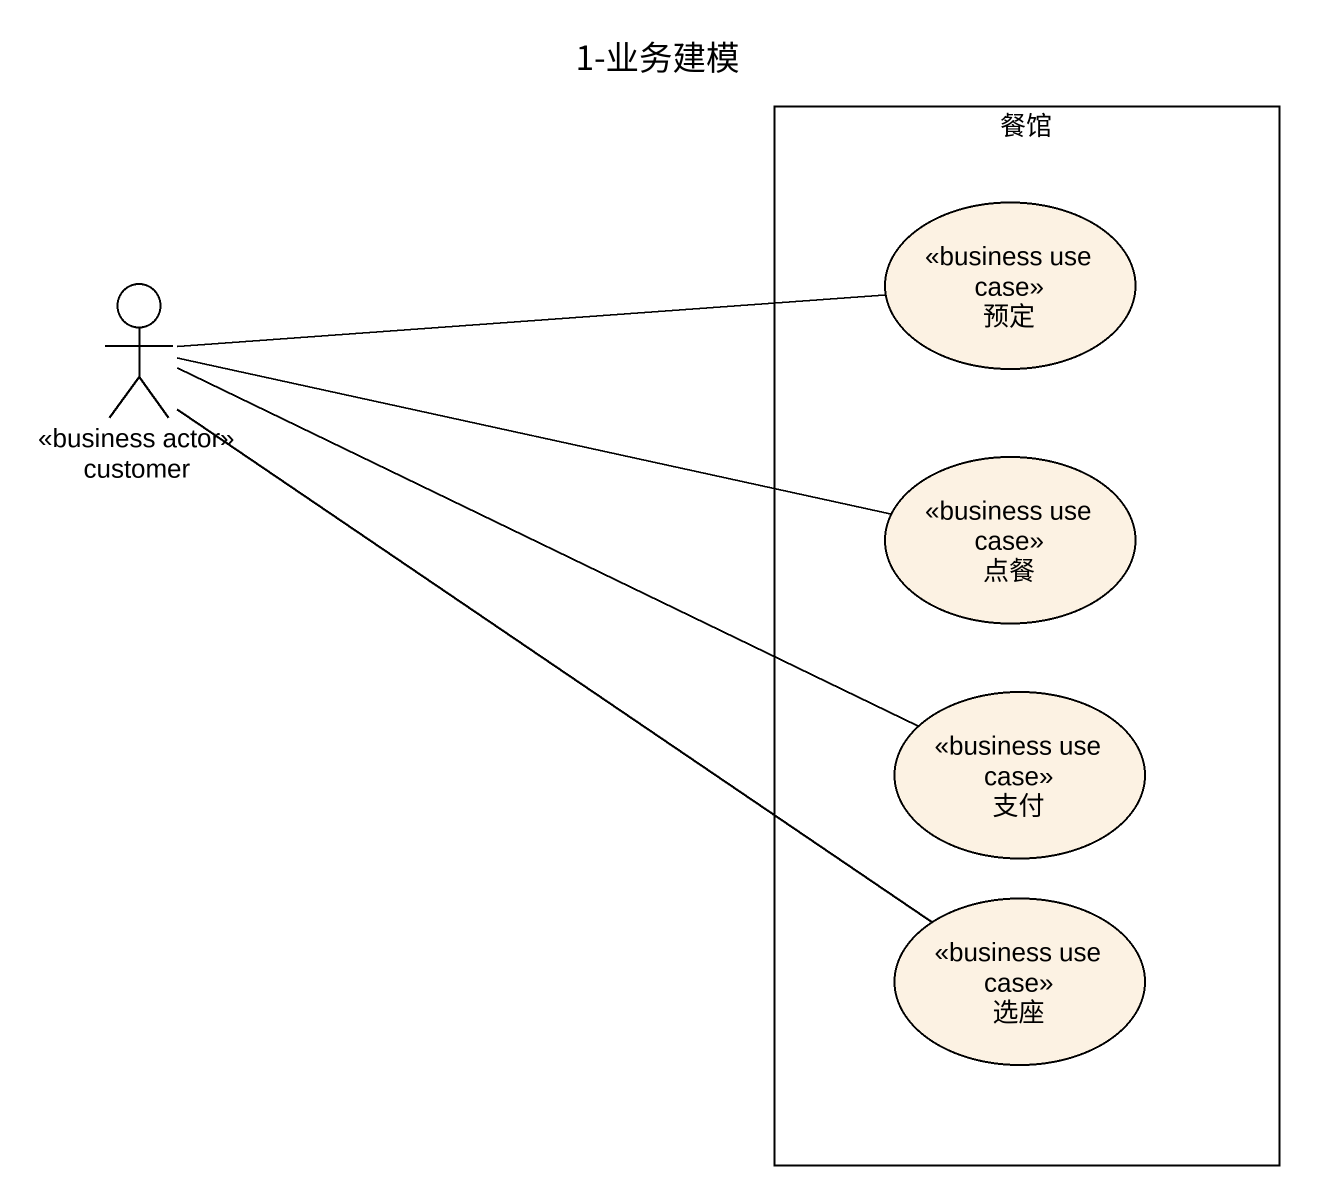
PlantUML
@startuml
title 1-业务建模
rectangle 餐馆 {
  usecase 预定 <<business use case>>
  usecase 点餐 <<business use case>>
  usecase 支付 <<business use case>>
  usecase 选座 <<business use case>>
}
actor customer <<business actor>>
customer -right- 预定
customer -right- 点餐
customer -right- 支付
customer -- 选座
@enduml
